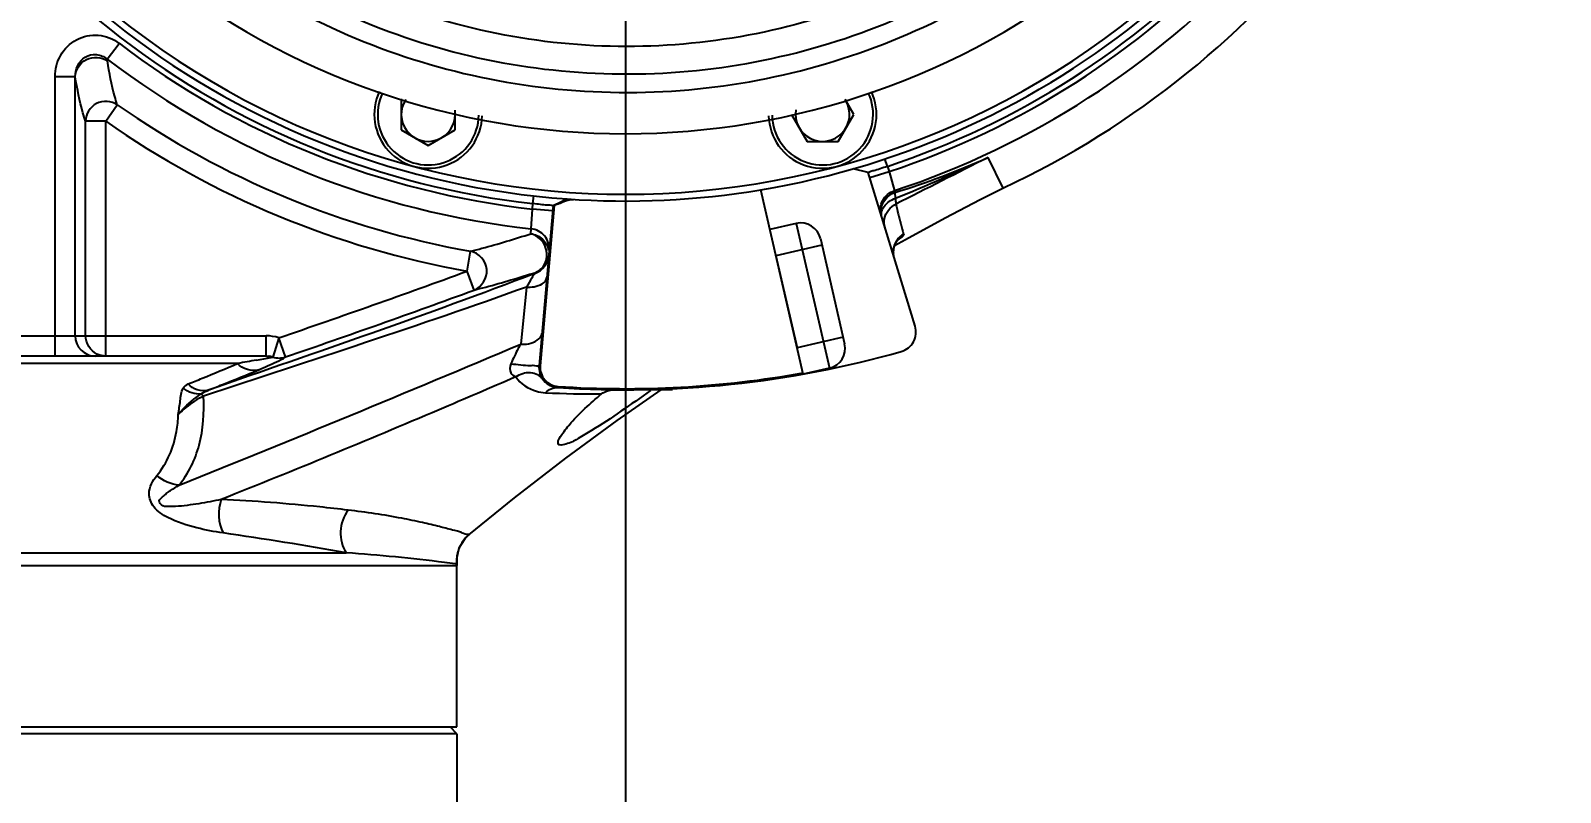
# Model space of a CAD drawing. Header units: millimetres. Extents: x 7426 to 8737, y 124 to 421.
# Drawn here: x 8497.35 to 8504.91, y 331.86 to 335.62 of the extents above; entities that cross this region are included whole.
import ezdxf

# ---------------------------------------------------------------- set-up
doc = ezdxf.new("R2010")
doc.units = ezdxf.units.MM
doc.layers.add('外形图', color=7, linetype='Continuous')
doc.layers.add('尺寸标注', color=7, linetype='Continuous')
doc.styles.add('微软雅黑', font='msyh.ttc')
doc.dimstyles.new('尺寸标注_1_30比例', dxfattribs={"dimtxt": 2.1, "dimasz": 1.7, "dimexe": 0.5, "dimexo": 0.4, "dimgap": 0.5, "dimtad": 1, "dimdec": 1, "dimlfac": 30, "dimdsep": 46, "dimtxsty": '微软雅黑', "dimcen": 0.09, "dimadec": 0, "dimazin": 0, "dimtp": 0.01, "dimtm": 0.01, "dimtfac": 1, "dimtdec": 1, "dimtofl": 0, "dimtmove": 0, "dimatfit": 3, "dimfxl": 1, "dimtolj": 1, "dimarcsym": 0})

# ---------------------------------------------------------------- blocks, each defined once
blk = doc.blocks.new('*D1303')
at = {"layer": 'Defpoints', "color": 0}
for p in [(8435.7561, 338.8456), (8500.291, 338.8456), (8489.7818, 322.1789)]:
    blk.add_point(p, dxfattribs=at)
at = {"layer": '尺寸标注', "color": 0, "linetype": 'Continuous', "lineweight": -2}
for p, q in [((8499.891, 338.8456), (8435.2561, 338.8456)), ((8435.7561, 323.8789), (8435.7561, 337.1456)), ((8489.3818, 322.1789), (8435.2561, 322.1789))]:
    blk.add_line(p, q, dxfattribs=at)
at = {"layer": '尺寸标注', "color": 0}
for points in [[(8436.0394, 337.1456), (8435.4728, 337.1456), (8435.7561, 338.8456)], [(8435.4728, 323.8789), (8436.0394, 323.8789), (8435.7561, 322.1789)]]:
    blk.add_solid(points, dxfattribs=at)
at = {"layer": '尺寸标注', "color": 0, "insert": (8433.0843, 330.5122), "char_height": 2.1, "attachment_point": 2, "rotation": 90, "style": '微软雅黑'}
blk.add_mtext('\\A1;\\A1;500', dxfattribs=at)
blk = doc.blocks.new('*D1304')
at = {"layer": 'Defpoints', "color": 0}
for p in [(8500.291, 339.5177), (8494.6243, 322.9985), (8500.291, 311.0744)]:
    blk.add_point(p, dxfattribs=at)
at = {"layer": '外形图', "color": 0, "linetype": 'Continuous', "lineweight": -2}
for p, q in [((8500.291, 339.1177), (8500.291, 310.5744)), ((8494.6243, 322.5985), (8494.6243, 310.5744)), ((8496.3243, 311.0744), (8498.591, 311.0744))]:
    blk.add_line(p, q, dxfattribs=at)
at = {"layer": '外形图', "color": 0}
for points in [[(8496.3243, 311.3577), (8496.3243, 310.791), (8494.6243, 311.0744)], [(8498.591, 310.791), (8498.591, 311.3577), (8500.291, 311.0744)]]:
    blk.add_solid(points, dxfattribs=at)
at = {"layer": '外形图', "color": 0, "insert": (8497.4577, 313.7557), "char_height": 2.1, "attachment_point": 2, "style": '微软雅黑'}
blk.add_mtext('\\A1;\\A1;170', dxfattribs=at)
blk = doc.blocks.new('*D1307')
at = {"layer": 'Defpoints', "color": 0}
for p in [(8500.291, 392.6122), (8561.0415, 322.1789), (8566.9943, 322.1789)]:
    blk.add_point(p, dxfattribs=at)
at = {"layer": '尺寸标注', "color": 0, "lineweight": -2}
for p, q in [((8500.691, 392.6122), (8567.4943, 392.6122)), ((8566.9943, 390.9122), (8566.9943, 323.8789)), ((8561.4415, 322.1789), (8567.4943, 322.1789))]:
    blk.add_line(p, q, dxfattribs=at)
at = {"layer": '尺寸标注', "color": 0}
for points in [[(8567.2776, 390.9122), (8566.7109, 390.9122), (8566.9943, 392.6122)], [(8566.7109, 323.8789), (8567.2776, 323.8789), (8566.9943, 322.1789)]]:
    blk.add_solid(points, dxfattribs=at)
at = {"layer": '尺寸标注', "color": 0, "insert": (8565.4036, 357.3956), "char_height": 2.1, "attachment_point": 5, "rotation": 90, "style": '微软雅黑'}
blk.add_mtext('\\A1;\\A1;2113', dxfattribs=at)
blk = doc.blocks.new('*D1309')
at = {"layer": 'Defpoints', "color": 0}
for p in [(8554.0577, 338.8456), (8494.6243, 318.1913), (8554.0577, 277.8046)]:
    blk.add_point(p, dxfattribs=at)
at = {"layer": '尺寸标注', "color": 0, "lineweight": -2}
for p, q in [((8554.0577, 338.4456), (8554.0577, 277.3046)), ((8494.6243, 317.7913), (8494.6243, 277.3046)), ((8496.3243, 277.8046), (8552.3577, 277.8046))]:
    blk.add_line(p, q, dxfattribs=at)
at = {"layer": '尺寸标注', "color": 0}
for points in [[(8496.3243, 278.088), (8496.3243, 277.5213), (8494.6243, 277.8046)], [(8552.3577, 277.5213), (8552.3577, 278.088), (8554.0577, 277.8046)]]:
    blk.add_solid(points, dxfattribs=at)
at = {"layer": '尺寸标注', "color": 0, "insert": (8524.341, 279.3953), "char_height": 2.1, "attachment_point": 5, "style": '微软雅黑'}
blk.add_mtext('\\A1;\\A1;1783', dxfattribs=at)

msp = doc.modelspace()

# ---------------------------------------------------------------- linework, layer by layer
at = {"layer": '外形图', "color": 0, "linetype": 'Continuous'}
for p, q in [((8497.7279, 335.4807), (8497.7871, 335.5584)), ((8497.5704, 335.3932), (8497.4706, 335.3932)), ((8497.4706, 334.0122), (8497.4706, 335.3932)), ((8497.5704, 334.1122), (8497.5704, 335.3932)), ((8497.7215, 335.1735), (8497.7786, 335.2551)), ((8499.1828, 335.2842), (8499.1828, 335.1303)), ((8501.4198, 335.2072), (8501.3771, 335.2812)), ((8497.7215, 335.1735), (8497.6216, 335.1735)), ((8497.6216, 334.1122), (8497.6216, 335.1735)), ((8497.7215, 334.0122), (8497.7215, 335.1735)), ((8499.4494, 335.1303), (8499.4494, 335.2287)), ((8501.1119, 335.2072), (8501.1889, 335.0739)), ((8501.3429, 335.0739), (8501.4198, 335.2072)), ((8499.1828, 335.1303), (8499.3161, 335.0533)), ((8499.3161, 335.0533), (8499.4494, 335.1303)), ((8501.1889, 335.0739), (8501.3429, 335.0739)), ((8501.5865, 334.9502), (8501.5744, 334.9867)), ((8501.5865, 334.9502), (8501.5944, 334.9244)), ((8502.0838, 334.9941), (8502.1575, 334.8427)), ((8501.4911, 334.9203), (8501.4167, 334.9378)), ((8501.7233, 334.1606), (8501.4911, 334.9203)), ((8501.4988, 334.8951), (8501.5944, 334.9244)), ((8501.5944, 334.9244), (8501.6208, 334.8301)), ((8499.8337, 334.7659), (8499.838, 334.8042)), ((8501.1701, 333.9234), (8500.9598, 334.8343)), ((8501.6208, 334.8301), (8501.6235, 334.8215)), ((8499.8251, 334.6414), (8499.8313, 334.7391)), ((8499.8313, 334.7391), (8499.8337, 334.7659)), ((8499.931, 334.7303), (8499.8313, 334.7391)), ((8499.9333, 334.7566), (8499.864, 333.9652)), ((8499.939, 334.7561), (8499.8697, 333.9647)), ((8499.9377, 334.7587), (8500.0024, 334.7891)), ((8501.1351, 334.668), (8501.0052, 334.638)), ((8501.1351, 334.668), (8501.3, 333.9534)), ((8499.8229, 334.6171), (8499.8251, 334.6414)), ((8501.255, 334.593), (8501.375, 334.0734)), ((8501.6667, 334.6158), (8501.6673, 334.6139)), ((8499.5084, 334.4327), (8499.5258, 334.5307)), ((8501.2625, 334.5606), (8501.0352, 334.5081)), ((8501.0352, 334.5081), (8501.1401, 334.0534)), ((8499.543, 334.3389), (8499.5084, 334.4327)), ((8499.8475, 334.4261), (8499.8471, 334.4225)), ((8499.8023, 334.3537), (8499.7732, 334.0719)), ((8497.0368, 334.1122), (8498.515, 334.1122)), ((8498.515, 334.0122), (8498.515, 334.1122)), ((8498.5774, 334.1026), (8498.5473, 334.0074)), ((8498.61, 334.0081), (8498.5774, 334.1026)), ((8501.3675, 334.1059), (8501.1401, 334.0534)), ((8498.3737, 333.9757), (8492.4315, 333.9757)), ((8498.515, 334.0122), (8492.4734, 334.0122)), ((8498.4669, 333.9928), (8498.5396, 334.006)), ((8498.515, 334.0122), (8498.5276, 334.0115)), ((8498.5396, 334.006), (8498.5473, 334.0074)), ((8499.8697, 333.9647), (8499.864, 333.9652)), ((8501.3, 333.9534), (8501.1701, 333.9234)), ((8499.9573, 333.8624), (8499.957, 333.8567)), ((8500.2509, 333.6946), (8500.4682, 333.8456)), ((8500.5243, 333.8456), (8500.291, 333.8456)), ((8499.4568, 333.0098), (8499.4697, 333.0652)), ((8489.8137, 333.0399), (8498.9104, 333.0399)), ((8499.4573, 332.9854), (8499.4568, 333.0098)), ((8499.4573, 332.9854), (8499.4577, 332.9764)), ((8489.791, 332.9764), (8499.4577, 332.9764)), ((8499.4577, 332.1789), (8499.4577, 332.9764)), ((8489.2247, 332.1789), (8499.4577, 332.1789)), ((8499.4577, 332.1456), (8489.791, 332.1456)), ((8499.4577, 332.1456), (8499.4243, 332.1789)), ((8499.4577, 332.1456), (8499.4577, 329.7322))]:
    msp.add_line(p, q, dxfattribs=at)
for points in [[(8501.6222, 334.5587), (8501.6758, 334.589), (8501.8718, 334.6959), (8502.0448, 334.7864), (8502.1576, 334.8427)], [(8501.6202, 334.4978), (8501.6162, 334.5192), (8501.6178, 334.5451), (8501.6248, 334.5666), (8501.6338, 334.5818), (8501.6368, 334.5856)], [(8499.5164, 333.1283), (8499.7423, 333.3121), (8499.9961, 333.5081), (8500.2509, 333.6946)], [(8499.4697, 333.0652), (8499.4985, 333.1109), (8499.5164, 333.1283)]]:
    msp.add_lwpolyline(points, dxfattribs=at)
at = {"layer": '外形图', "color": 0}
for radius, start, end in [(53.7667, 295, 170), (11.8395, 290.37695, 103.14596)]:
    msp.add_arc((8500.291, 338.8456), radius, start, end, dxfattribs=at)
at = {"layer": '外形图', "color": 0, "linetype": 'Continuous'}
for centre, radius, start, end in [((8500.291, 338.8456), 4.4167, 295, 45.82027), ((8500.291, 338.8456), 4.2299, 288.32406, 42.92596), ((8500.291, 338.8456), 4.1321, 288.38672, 41.10182), ((8500.291, 338.8456), 4.1052, 288.39584, 40.38153), ((8500.291, 338.8456), 4.0333, 141.14922, 38.85901), ((8500.291, 338.8456), 4.0667, 279.46757, 39.63713), ((8500.291, 338.8456), 3.7338, 153.46491, 26.53071), ((8500.291, 338.8456), 4.0667, 199.06911, 265.93074), ((8500.291, 338.8456), 4.1052, 201.39584, 263.60416), ((8500.291, 338.8456), 4.1321, 232.70248, 263.61328), ((8500.9504, 336.0063), 3.2652, 189.2634, 189.43373), ((8500.291, 338.8456), 4.2299, 232.70248, 263.67594), ((8500.291, 338.8456), 4.3822, 235.01761, 259.9431), ((8499.3161, 335.2072), 0.2667, 154.70984, 358.4876), ((8499.3161, 335.2072), 0.25, 154.6392, 359.19769), ((8499.3161, 335.2072), 0.1333, 146.32261, 0), ((8501.2659, 335.2072), 0.2667, 181.53578, 25.28888), ((8501.2659, 335.2072), 0.25, 180.80265, 25.35909), ((8501.2659, 335.2072), 0.1333, 170.51285, 30), ((8500.291, 338.8456), 4.4817, 235.01761, 259.9431), ((8500.4951, 338.5319), 3.8781, 286.9147, 294.1839), ((8498.6705, 342.132), 7.912, 291.93508, 295.55747), ((8500.291, 338.8456), 4.0667, 265.93051, 279.46652), ((8500.707, 333.0152), 1.9028, 113.29157, 113.80484), ((8501.1576, 334.5705), 0.1, 13, 103), ((8499.7914, 334.5131), 0.1112, 8.36624, 18.82629), ((8501.7141, 334.527), 0.0981, 171.02823, 173.17235), ((8499.8122, 334.5197), 0.1, 314.66208, 320.06207), ((8497.6704, 334.1122), 0.0999, 179.96074, 269.96069), ((8498.5147, 333.9037), 0.2086, 72.52744, 89.93603), ((8501.6277, 334.1314), 0.1, 285.83062, 17), ((8464.8677, 416.2509), 89.2849, 291.840698, 293.013378), ((8501.2775, 334.0509), 0.1, 283, 13), ((8506.5179, 290.0356), 44.6884, 100.37901, 100.50041), ((8498.5149, 333.9001), 0.1121, 81.45772, 83.48835), ((8498.5152, 333.9017), 0.1105, 73.06992, 81.47998), ((8499.9636, 333.9565), 0.1, 175, 266.16938), ((8499.9636, 333.9565), 0.0943, 175, 266.16938), ((8500.291, 338.8456), 5, 266.16938, 285.83062), ((8500.291, 338.8456), 4.9943, 266.16938, 280.12343), ((8500.151, 339.4587), 5.6334, 267.41085, 270.22852), ((8495.768, 315.4966), 17.8225, 79.84483, 81.8271), ((8499.6232, 333.0005), 0.1667, 161.60134, 172.16223), ((8499.6233, 333.0004), 0.1667, 152.8449, 161.57454), ((8499.6231, 333.0004), 0.1666, 143.19107, 152.82043), ((8499.6239, 332.9998), 0.1676, 129.96436, 143.19799), ((8499.6241, 333.0004), 0.1675, 172.15634, 185.11626)]:
    msp.add_arc(centre, radius, start, end, dxfattribs=at)
for points, knots in [([(8496.9955, 339.7742), (8496.8606, 339.3456), (8496.761, 338.4218), (8497.163, 337.091), (8498.0555, 336.0139), (8499.3003, 335.3653), (8500.7008, 335.2465), (8502.0391, 335.6757), (8503.1071, 336.5832), (8503.5305, 337.4211), (8503.6513, 337.8591)], [0, 0, 0, 0, 0.123639, 0.247836, 0.372818, 0.498312, 0.623984, 0.749595, 0.875006, 1, 1, 1, 1]), ([(8497.0925, 339.7228), (8496.961, 339.3074), (8496.8652, 338.4112), (8497.2571, 337.1211), (8498.126, 336.0787), (8499.3355, 335.4532), (8500.6945, 335.3407), (8501.9926, 335.7576), (8503.0295, 336.6372), (8503.4412, 337.4496), (8503.5585, 337.8745)], [0, 0, 0, 0, 0.123568, 0.247726, 0.372705, 0.49822, 0.623923, 0.749567, 0.875003, 1, 1, 1, 1]), ([(8503.5419, 338.8313), (8503.5516, 338.4077), (8503.3965, 337.5447), (8502.6777, 336.4494), (8501.5869, 335.7143), (8500.296, 335.4565), (8499.0063, 335.7155), (8497.9205, 336.4523), (8497.211, 337.5475), (8497.0631, 338.4073), (8497.0755, 338.8285)], [0, 0, 0, 0, 0.124465, 0.249612, 0.375169, 0.500852, 0.62644, 0.751648, 0.876203, 1, 1, 1, 1]), ([(8497.4706, 335.3932), (8497.4706, 335.4299), (8497.4897, 335.5047), (8497.5719, 335.5861), (8497.6857, 335.6097), (8497.758, 335.5806), (8497.7871, 335.5584)], [0, 0, 0, 0, 0.250381, 0.500364, 0.750064, 1, 1, 1, 1]), ([(8497.5704, 335.3932), (8497.57, 335.4296), (8497.5982, 335.4923), (8497.6763, 335.5099), (8497.7133, 335.4928), (8497.7279, 335.4807)], [0, 0, 0, 0, 0.48913, 0.745385, 1, 1, 1, 1]), ([(8497.5704, 335.3932), (8497.571, 335.427), (8497.6173, 335.4982), (8497.701, 335.4907), (8497.7294, 335.4711)], [0, 0, 0, 0, 0.494393, 1, 1, 1, 1]), ([(8497.7786, 335.2551), (8497.7739, 335.2685), (8497.7527, 335.3393), (8497.7392, 335.4122), (8497.7294, 335.4711)], [0, 0, 0, 0, 0.191471, 1, 1, 1, 1]), ([(8497.6216, 335.1735), (8497.6168, 335.1871), (8497.5948, 335.2591), (8497.5807, 335.3332), (8497.5704, 335.3932)], [0, 0, 0, 0, 0.191599, 1, 1, 1, 1]), ([(8497.7786, 335.2551), (8497.7502, 335.2745), (8497.6654, 335.281), (8497.6219, 335.2078), (8497.6216, 335.1735)], [0, 0, 0, 0, 0.500727, 1, 1, 1, 1]), ([(8501.5865, 334.9502), (8501.5745, 334.9459), (8501.5526, 334.9394), (8501.5214, 334.9269), (8501.5052, 334.9278), (8501.4918, 334.9179), (8501.4911, 334.9203)], [0, 0, 0, 0, 0.382675, 0.707045, 0.923866, 1, 1, 1, 1]), ([(8501.5559, 334.7081), (8501.5487, 334.7317), (8501.5539, 334.7873), (8501.597, 334.8223), (8501.6208, 334.8301)], [0, 0, 0, 0, 0.496036, 1, 1, 1, 1]), ([(8501.6235, 334.8215), (8501.6232, 334.8201), (8501.6228, 334.8103), (8501.6246, 334.8008), (8501.6261, 334.7927)], [0, 0, 0, 0, 0.153725, 1, 1, 1, 1]), ([(8499.9333, 334.7566), (8499.933, 334.754), (8499.9178, 334.761), (8499.9022, 334.7567), (8499.8691, 334.7625), (8499.8463, 334.7642), (8499.8337, 334.7659)], [0, 0, 0, 0, 0.076158, 0.293012, 0.61738, 1, 1, 1, 1]), ([(8499.939, 334.7561), (8499.9375, 334.7562), (8499.9363, 334.7557), (8499.9333, 334.757), (8499.9333, 334.7566)], [0, 0, 0, 0, 0.746303, 1, 1, 1, 1]), ([(8501.6261, 334.7927), (8501.6264, 334.7895), (8501.6271, 334.7797), (8501.6279, 334.7699), (8501.6277, 334.7633)], [0, 0, 0, 0, 0.328917, 1, 1, 1, 1]), ([(8501.6277, 334.7633), (8501.6319, 334.7472), (8501.6446, 334.698), (8501.6575, 334.6488), (8501.6667, 334.6158)], [0, 0, 0, 0, 0.326668, 1, 1, 1, 1]), ([(8499.5258, 334.5307), (8499.5445, 334.5353), (8499.6444, 334.5614), (8499.743, 334.5917), (8499.8229, 334.6171)], [0, 0, 0, 0, 0.187363, 1, 1, 1, 1]), ([(8499.8229, 334.6171), (8499.844, 334.6148), (8499.8857, 334.5962), (8499.9073, 334.5559), (8499.9108, 334.5352)], [0, 0, 0, 0, 0.502862, 1, 1, 1, 1]), ([(8499.9139, 334.5355), (8499.9161, 334.5601), (8499.8994, 334.6134), (8499.85, 334.6387), (8499.8251, 334.6414)], [0, 0, 0, 0, 0.496037, 1, 1, 1, 1]), ([(8501.6495, 334.5946), (8501.6478, 334.5932), (8501.644, 334.5904), (8501.6401, 334.5876), (8501.6381, 334.5862)], [0, 0, 0, 0, 0.4753, 1, 1, 1, 1]), ([(8501.6673, 334.6139), (8501.6675, 334.6129), (8501.6636, 334.6039), (8501.6558, 334.5994), (8501.6495, 334.5946)], [0, 0, 0, 0, 0.113614, 1, 1, 1, 1]), ([(8499.543, 334.3389), (8499.5803, 334.353), (8499.6384, 334.444), (8499.5651, 334.523), (8499.5258, 334.5307)], [0, 0, 0, 0, 0.498213, 1, 1, 1, 1]), ([(8499.543, 334.3389), (8499.5623, 334.3435), (8499.6645, 334.3699), (8499.7656, 334.4005), (8499.8475, 334.4261)], [0, 0, 0, 0, 0.187337, 1, 1, 1, 1]), ([(8499.8471, 334.4225), (8499.8379, 334.4177), (8499.8242, 334.3913), (8499.8101, 334.3689), (8499.8023, 334.3537)], [0, 0, 0, 0, 0.377741, 1, 1, 1, 1]), ([(8499.8023, 334.3537), (8499.8146, 334.353), (8499.8506, 334.3533), (8499.8999, 334.3749), (8499.9021, 334.4006)], [0, 0, 0, 0, 0.324716, 1, 1, 1, 1]), ([(8499.7732, 334.0719), (8499.786, 334.0708), (8499.8249, 334.0706), (8499.8755, 334.0966), (8499.8779, 334.1243)], [0, 0, 0, 0, 0.315058, 1, 1, 1, 1]), ([(8499.7732, 334.0719), (8499.7691, 334.0646), (8499.7517, 334.0326), (8499.736, 333.9998), (8499.7252, 333.974)], [0, 0, 0, 0, 0.231622, 1, 1, 1, 1]), ([(8498.129, 333.8746), (8498.1522, 333.8839), (8498.2341, 333.9169), (8498.3157, 333.9506), (8498.3737, 333.9757)], [0, 0, 0, 0, 0.283126, 1, 1, 1, 1]), ([(8498.4778, 333.9445), (8498.5074, 333.957), (8498.5518, 333.977), (8498.5967, 333.9979), (8498.61, 334.0081)], [0, 0, 0, 0, 0.656517, 1, 1, 1, 1]), ([(8499.7252, 333.974), (8499.7193, 333.9602), (8499.716, 333.9296), (8499.7394, 333.9133), (8499.7491, 333.9095)], [0, 0, 0, 0, 0.588999, 1, 1, 1, 1]), ([(8499.7252, 333.974), (8499.7411, 333.9724), (8499.7716, 333.9702), (8499.8172, 333.9641), (8499.8403, 333.9687), (8499.8637, 333.9612), (8499.864, 333.9652)], [0, 0, 0, 0, 0.346394, 0.677031, 0.913536, 1, 1, 1, 1]), ([(8498.2271, 333.8434), (8498.2508, 333.8527), (8498.3346, 333.8858), (8498.4182, 333.9194), (8498.4778, 333.9445)], [0, 0, 0, 0, 0.282972, 1, 1, 1, 1]), ([(8499.7491, 333.9095), (8499.6227, 333.8549), (8499.1396, 333.6478), (8498.6537, 333.4467), (8498.293, 333.3038)], [0, 0, 0, 0, 0.261903, 1, 1, 1, 1]), ([(8499.7491, 333.9095), (8499.7695, 333.9246), (8499.8197, 333.942), (8499.869, 333.9169), (8499.8824, 333.8982)], [0, 0, 0, 0, 0.525022, 1, 1, 1, 1]), ([(8499.7491, 333.9095), (8499.7731, 333.8759), (8499.8247, 333.8406), (8499.8811, 333.8318), (8499.8965, 333.8311)], [0, 0, 0, 0, 0.727267, 1, 1, 1, 1]), ([(8498.08, 333.724), (8498.0838, 333.7467), (8498.0901, 333.7898), (8498.0945, 333.8355), (8498.1049, 333.8541)], [0, 0, 0, 0, 0.51948, 1, 1, 1, 1]), ([(8498.08, 333.724), (8498.0867, 333.732), (8498.1203, 333.7704), (8498.1599, 333.8036), (8498.1937, 333.8259)], [0, 0, 0, 0, 0.205164, 1, 1, 1, 1]), ([(8498.2047, 333.8138), (8498.1893, 333.8065), (8498.1443, 333.7814), (8498.1044, 333.7482), (8498.08, 333.724)], [0, 0, 0, 0, 0.332064, 1, 1, 1, 1]), ([(8498.0841, 333.3747), (8498.1308, 333.4315), (8498.2007, 333.5759), (8498.2086, 333.7329), (8498.2047, 333.8138)], [0, 0, 0, 0, 0.47584, 1, 1, 1, 1]), ([(8498.2047, 333.8138), (8498.2029, 333.8163), (8498.1996, 333.8206), (8498.1956, 333.8244), (8498.1937, 333.8259)], [0, 0, 0, 0, 0.558323, 1, 1, 1, 1]), ([(8500.4145, 333.8419), (8500.3665, 333.807), (8500.2692, 333.7395), (8500.1544, 333.6608), (8500.0594, 333.6072), (8500.0194, 333.5808), (8499.9577, 333.5667), (8499.9577, 333.5825)], [0, 0, 0, 0, 0.333602, 0.659147, 0.800294, 0.911574, 1, 1, 1, 1]), ([(8499.9577, 333.5825), (8499.9577, 333.5976), (8499.9823, 333.6341), (8500.0263, 333.6899), (8500.0936, 333.7572), (8500.1452, 333.8024), (8500.1735, 333.8254)], [0, 0, 0, 0, 0.138283, 0.371911, 0.666812, 1, 1, 1, 1]), ([(8497.9747, 333.4221), (8498.025, 333.4833), (8498.0692, 333.5885), (8498.0789, 333.6956), (8498.08, 333.724)], [0, 0, 0, 0, 0.735923, 1, 1, 1, 1]), ([(8498.3017, 333.1381), (8498.258, 333.1443), (8498.1647, 333.1622), (8498.0468, 333.2), (8497.9566, 333.2562), (8497.9228, 333.3425), (8497.954, 333.397), (8497.9747, 333.4221)], [0, 0, 0, 0, 0.245607, 0.527322, 0.68984, 0.818882, 1, 1, 1, 1]), ([(8498.293, 333.3038), (8498.2561, 333.2959), (8498.2001, 333.285), (8498.1243, 333.2742), (8498.0755, 333.2684), (8498.0352, 333.2695), (8498.0038, 333.2659), (8497.9773, 333.2969), (8498.0031, 333.3167), (8498.0203, 333.333), (8498.0482, 333.3527), (8498.0695, 333.3661), (8498.0841, 333.3747)], [0, 0, 0, 0, 0.252505, 0.381012, 0.512255, 0.579989, 0.651494, 0.718951, 0.775205, 0.830599, 0.886532, 1, 1, 1, 1]), ([(8498.9201, 333.2511), (8498.8733, 333.2566), (8498.6648, 333.2797), (8498.4555, 333.2962), (8498.293, 333.3038)], [0, 0, 0, 0, 0.224623, 1, 1, 1, 1]), ([(8498.9201, 333.2511), (8498.8976, 333.2213), (8498.8715, 333.1472), (8498.8903, 333.0702), (8498.9104, 333.0399)], [0, 0, 0, 0, 0.506649, 1, 1, 1, 1]), ([(8499.5164, 333.1283), (8499.5187, 333.1303), (8499.494, 333.1317), (8499.4797, 333.1424), (8499.4273, 333.1541), (8499.3663, 333.1716), (8499.2817, 333.191), (8499.1324, 333.2221), (8499.0089, 333.2406), (8498.9201, 333.2511)], [0, 0, 0, 0, 0.015225, 0.061242, 0.138337, 0.246918, 0.387487, 0.560184, 1, 1, 1, 1]), ([(8499.4504, 332.9858), (8499.4323, 332.9877), (8499.2529, 333.011), (8499.0727, 333.028), (8498.9104, 333.0399)], [0, 0, 0, 0, 0.100099, 1, 1, 1, 1]), ([(8499.4573, 332.9854), (8499.4573, 332.9849), (8499.4534, 332.9861), (8499.4521, 332.9857), (8499.4504, 332.9858)], [0, 0, 0, 0, 0.247315, 1, 1, 1, 1])]:
    msp.add_open_spline(points, degree=3, knots=knots, dxfattribs=at)
for points in [[(8502.0839, 334.9941), (8501.9318, 334.9172), (8501.78, 334.8397), (8501.6277, 334.7633)], [(8501.5549, 334.7369), (8501.5584, 334.773), (8501.589, 334.8101), (8501.6235, 334.8215)], [(8499.9546, 334.7629), (8499.9638, 334.7669), (8499.9731, 334.7708), (8499.9824, 334.7744)], [(8499.9824, 334.7744), (8499.9991, 334.7809), (8500.0166, 334.788), (8500.0344, 334.7869)], [(8501.5586, 334.6994), (8501.5549, 334.7114), (8501.5537, 334.7244), (8501.5549, 334.7369)], [(8501.5589, 334.6985), (8501.5563, 334.707), (8501.5561, 334.7164), (8501.5579, 334.7251)], [(8501.5579, 334.7251), (8501.5599, 334.7347), (8501.5644, 334.744), (8501.5702, 334.752)], [(8501.5702, 334.752), (8501.5836, 334.7708), (8501.6045, 334.7847), (8501.6261, 334.7927)], [(8501.5722, 334.6923), (8501.5778, 334.7218), (8501.6006, 334.7503), (8501.6277, 334.7633)], [(8501.5746, 334.6469), (8501.5702, 334.6614), (8501.5694, 334.6774), (8501.5722, 334.6923)], [(8499.8967, 334.549), (8499.8859, 334.5807), (8499.8557, 334.6105), (8499.8229, 334.6171)], [(8501.6172, 334.5423), (8501.6192, 334.5552), (8501.6239, 334.5678), (8501.6307, 334.5789)], [(8501.6667, 334.6158), (8501.6428, 334.6011), (8501.623, 334.5749), (8501.6176, 334.5473)], [(8501.6307, 334.5789), (8501.6396, 334.5933), (8501.6525, 334.6057), (8501.6673, 334.6139)], [(8499.8471, 334.4225), (8499.8803, 334.435), (8499.9084, 334.4719), (8499.9114, 334.5073)], [(8499.8874, 334.4595), (8499.8942, 334.4702), (8499.8988, 334.4825), (8499.901, 334.495)], [(8499.8888, 334.4555), (8499.8975, 334.4658), (8499.9042, 334.4782), (8499.908, 334.4911)], [(8499.901, 334.495), (8499.903, 334.5062), (8499.9031, 334.518), (8499.9015, 334.5293)], [(8501.6202, 334.4978), (8501.6162, 334.5109), (8501.615, 334.5251), (8501.6166, 334.5387)], [(8501.6176, 334.5473), (8501.6159, 334.5387), (8501.6154, 334.5298), (8501.616, 334.5211)], [(8499.8471, 334.4225), (8499.3119, 334.2166), (8498.7687, 334.0319), (8498.2271, 333.8434)], [(8498.5773, 334.1026), (8498.8886, 334.2101), (8499.1995, 334.3185), (8499.5084, 334.4327)], [(8499.8475, 334.4261), (8499.8636, 334.4325), (8499.8781, 334.4449), (8499.8874, 334.4595)], [(8499.8475, 334.4261), (8499.8604, 334.431), (8499.8726, 334.4388), (8499.8825, 334.4486)], [(8499.8023, 334.3537), (8499.2738, 334.1623), (8498.7379, 333.9919), (8498.2047, 333.8138)], [(8498.61, 334.0081), (8498.9219, 334.1158), (8499.2335, 334.2245), (8499.543, 334.3389)], [(8497.6773, 334.0225), (8497.6458, 334.0381), (8497.6216, 334.077), (8497.6216, 334.1122)], [(8497.7215, 334.0122), (8497.7064, 334.0122), (8497.6909, 334.0158), (8497.6773, 334.0225)], [(8498.4778, 333.9445), (8498.4434, 333.933), (8498.397, 333.9479), (8498.3737, 333.9757)], [(8498.5473, 334.0074), (8498.5672, 334.001), (8498.5903, 334.0013), (8498.61, 334.0081)], [(8498.1049, 333.8541), (8498.11, 333.8633), (8498.1192, 333.8707), (8498.129, 333.8746)], [(8498.1937, 333.8259), (8498.163, 333.8212), (8498.1277, 333.8329), (8498.1049, 333.8541)], [(8498.2271, 333.8434), (8498.1945, 333.8327), (8498.1511, 333.8484), (8498.129, 333.8746)], [(8498.1937, 333.8259), (8498.2037, 333.8336), (8498.2155, 333.8402), (8498.2281, 333.8418)], [(8499.8965, 333.8311), (8499.9115, 333.8471), (8499.9351, 333.8582), (8499.957, 333.8567)], [(8500.1735, 333.8254), (8500.19, 333.8388), (8500.2128, 333.8461), (8500.2341, 333.8459)], [(8498.0841, 333.3747), (8498.0444, 333.3773), (8498.0043, 333.3956), (8497.9747, 333.4221)], [(8498.293, 333.3038), (8498.2748, 333.2516), (8498.2755, 333.1868), (8498.3017, 333.1381)]]:
    msp.add_open_spline(points, degree=3, dxfattribs=at)

# ---------------------------------------------------------------- dimensions: what is measured, and where the dimension line sits
dim = msp.add_linear_dim(base=(8500.291, 311.0744), p1=(8494.6243, 322.9985), p2=(8500.291, 339.5177), text='\\A1;170', dimstyle='尺寸标注_1_30比例', dxfattribs=at)
dim.commit()
dim.dimension.update_dxf_attribs({"geometry": '*D1304', "text_midpoint": (8497.4577, 311.0744), "dimtype": 160})
at = {"layer": '尺寸标注'}
dim = msp.add_linear_dim(base=(8566.9943, 322.1789), p1=(8500.291, 392.6122), p2=(8561.0415, 322.1789), angle=90, text='\\A1;2113', dimstyle='尺寸标注_1_30比例', dxfattribs=at)
dim.commit()
dim.dimension.update_dxf_attribs({"geometry": '*D1307', "text_midpoint": (8566.9943, 357.3956), "dimtype": 160})
at = {"layer": '尺寸标注', "color": 0, "linetype": 'Continuous'}
dim = msp.add_linear_dim(base=(8435.7561, 338.8456), p1=(8489.7818, 322.1789), p2=(8500.291, 338.8456), angle=90, text='\\A1;500', dimstyle='尺寸标注_1_30比例', dxfattribs=at)
dim.commit()
dim.dimension.update_dxf_attribs({"geometry": '*D1303', "text_midpoint": (8435.7561, 330.5122), "dimtype": 160})
at = {"layer": '尺寸标注'}
dim = msp.add_linear_dim(base=(8554.0577, 277.8046), p1=(8494.6243, 318.1913), p2=(8554.0577, 338.8456), text='\\A1;1783', dimstyle='尺寸标注_1_30比例', dxfattribs=at)
dim.commit()
dim.dimension.update_dxf_attribs({"geometry": '*D1309', "text_midpoint": (8524.341, 279.3953)})

doc.saveas('drawing.dxf')
